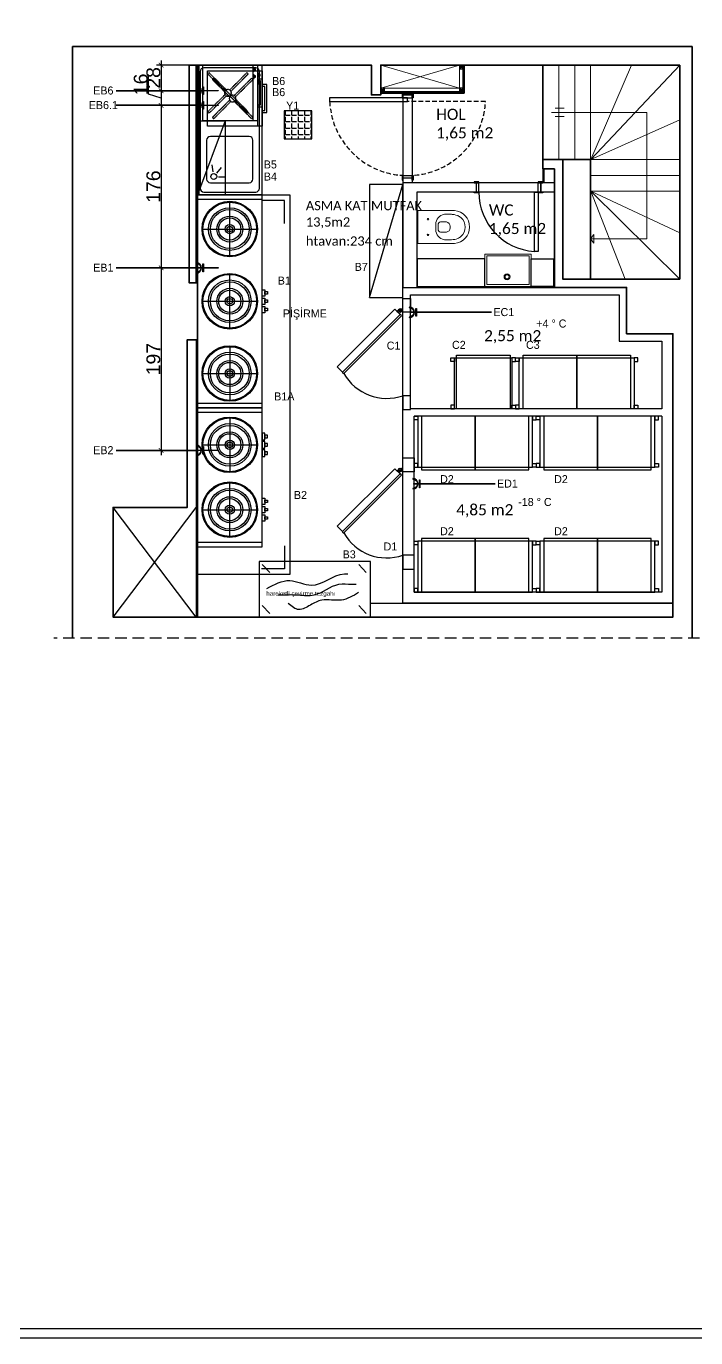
# Model space of a CAD drawing. Header units: millimetres. Extents: x -937 to 10425, y -275 to 2422.
# Drawn here: x 5059 to 5783, y -145 to 1271 of the extents above; entities that cross this region are included whole.
import ezdxf
from ezdxf.enums import TextEntityAlignment as Align

# ---------------------------------------------------------------- set-up
doc = ezdxf.new("R2010")
doc.units = ezdxf.units.MM
doc.header["$PDMODE"] = 35
doc.linetypes.add('DASHED', pattern=[0.75, 0.5, -0.25])
doc.linetypes.add('DASHED2', pattern=[0.375, 0.25, -0.125])
for name, color, linetype in [('001 Duvar', 7, 'Continuous'), ('ELEKTRİK', 10, 'Continuous'), ('S2000-002 Çizgi', 7, 'Continuous'), ('SKTÜRK-002 Çizgi', 7, 'Continuous'), ('SKTÜRK-003 Kapı', 3, 'Continuous'), ('SKTÜRK-034 Soğuk Oda', 1, 'Continuous'), ('SKTÜRK_ Çizgi', 7, 'Continuous')]:
    doc.layers.add(name, color=color, linetype=linetype)
for name, color, linetype, lineweight in [('ELK', 1, 'Continuous', 35), ('Sebe - Alçıpan', 2, 'Continuous', 30), ('Sebe - Dograma', 4, 'Continuous', 30), ('Sebe - Duvar', 5, 'Continuous', 35), ('Sebe - Merdiven', 6, 'Continuous', 18), ('Sebe - Mobilya', 11, 'Continuous', 25), ('Sebe - Tefriş - ince', 9, 'Continuous', 0), ('Sebe - Vitrifiye', 31, 'Continuous', 15), ('Sebe - Yazı', 8, 'Continuous', 15)]:
    doc.layers.add(name, color=color, linetype=linetype, lineweight=lineweight)
doc.styles.get("Standard").update_dxf_attribs({"font": 'arial.ttf'})
doc.styles.add('TAKSİM', font='GOTHIC.TTF', dxfattribs={"height": 20})
doc.dimstyles.new('ölçü iç', dxfattribs={"dimtxt": 15, "dimasz": 5, "dimexe": 5, "dimexo": 0.625, "dimtad": 1, "dimdec": 0, "dimtxsty": 'Standard', "dimblk": 'ARCHTICK', "dimcen": 5, "dimdle": 5, "dimclrd": 253, "dimclre": 253, "dimadec": 0, "dimazin": 0, "dimtfac": 1, "dimtdec": 0, "dimtmove": 0, "dimatfit": 3, "dimldrblk": 'ARCHTICK', "dimfxl": 30, "dimfxlon": 1, "dimarcsym": 2})

# ---------------------------------------------------------------- blocks, each defined once
blk = doc.blocks.new('A$C521B02A0')
at = {"layer": 'S2000-002 Çizgi'}
blk.add_line((6.645013539604406, 9.999989333815392), (10.64030204325354, 9.999989333815392), dxfattribs=at)
for points in [[(1.35396039695e-05, 63.99998933381539), (1.35396039695e-05, 9.999989333815392), (60.00001353960397, 9.999989333815392), (60.00001353960397, 63.99998933381539)], [(1.35396039695e-05, 63.99998933381539), (1.35396039695e-05, 4.999989333815392), (60.00001353960397, 4.999989333815392), (60.00001353960397, 63.99998933381539)], [(3.000013539603969, 9.999989333815392), (6.645013539604406, 9.999989333815392), (6.645013539604406, 8.541989333816673), (3.000013539603969, 8.541989333816673)], [(3.967120478631842, 8.541989333816673), (5.425120478632379, 8.541989333816673), (5.425120478632379, 7.083989333817952), (3.967120478631842, 7.083989333817952)], [(10.64030204325354, 9.999989333815392), (14.28530204325397, 9.999989333815392), (14.28530204325397, 8.541989333816673), (10.64030204325354, 8.541989333816673)], [(11.60740898228141, 8.541989333816673), (13.06540898228195, 8.541989333816673), (13.06540898228195, 7.083989333817952), (11.60740898228141, 7.083989333817952)], [(45.00001353960397, -1.06661846075e-05), (15.00001353960397, -1.06661846075e-05), (15.00001353960397, 4.999989333815392), (45.00001353960397, 4.999989333815392)], [(43.00001353960396, 1.999989333815392), (17.00001353960397, 1.999989333815392), (17.00001353960397, 4.999989333815392), (43.00001353960396, 4.999989333815392)]]:
    blk.add_lwpolyline(points, close=True, dxfattribs=at)
at = {"layer": 'S2000-002 Çizgi', "linetype": 'DASHED'}
for points in [[(8.079703322820933, 57.4220262656927), (9.493916885194265, 58.83623982806603)], [(8.079703322820933, 57.4220262656927), (26.82745726976191, 38.67427231875264)], [(9.493916885194265, 58.83623982806603), (28.24167083213524, 40.08848588112414)], [(31.85775396266036, 40.18788359671272), (50.50611019401367, 58.83623982806603)], [(33.27196752503279, 38.77367003433938), (51.92032375638699, 57.4220262656927)], [(50.50611019401367, 58.83623982806603), (51.92032375638699, 57.4220262656927)], [(26.72805955417425, 35.05818918822661), (8.079703322820933, 16.40983295687329)], [(28.14227311654759, 33.64397562585327), (9.493916885194265, 14.99561939449995)], [(31.7583562470727, 33.74337334144184), (50.50611019401367, 14.99561939449995)], [(33.17256980944512, 35.15758690381517), (51.92032375638699, 16.40983295687329)], [(9.493916885194265, 14.99561939449995), (8.079703322820933, 16.40983295687329)], [(50.50611019401367, 14.99561939449995), (51.92032375638699, 16.40983295687329)]]:
    blk.add_lwpolyline(points, dxfattribs=at)
blk.add_circle((30.00001353960397, 36.91592961128299), 3.627241701654384, dxfattribs=at)
blk = doc.blocks.new('A$C0E464852')
at = {"layer": 'SKTÜRK-002 Çizgi'}
for points in [[(8.490733307553455e-07, 54.99999903816342), (4.000000849073331, 54.99999903816342), (4.000000849073331, 50.99999903816342), (8.490733307553455e-07, 50.99999903816342)], [(4.000000849073331, -9.618365766073111e-07), (128.0000008490733, -9.618365766073111e-07), (128.0000008490733, 54.99999903816342), (4.000000849073331, 54.99999903816342)], [(132.0000008490733, 54.99999903816342), (128.0000008490733, 54.99999903816342), (128.0000008490733, 50.99999903816342), (132.0000008490733, 50.99999903816342)], [(8.490733307553455e-07, -9.618365766073111e-07), (4.000000849073331, -9.618365766073111e-07), (4.000000849073331, 3.999999038163423), (8.490733307553455e-07, 3.999999038163423)], [(132.0000008490733, -9.618365766073111e-07), (128.0000008490733, -9.618365766073111e-07), (128.0000008490733, 3.999999038163423), (132.0000008490733, 3.999999038163423)]]:
    blk.add_lwpolyline(points, close=True, dxfattribs=at)
blk = doc.blocks.new('A$C022B2E79')
at = {"layer": 'SKTÜRK-003 Kapı', "linetype": 'ByBlock'}
for points in [[(2.871185610990096, 69.63122726358642, 0.6177683289869181), (3.445648910593263, 69.87990606287076), (3.506890571073199, 70.98225595150734), (0.3068905710724721, 70.98225595150734), (0.3681322315524085, 69.87990606287076, 0.6177683289869178), (0.9425955311555752, 69.63122726358642, -0.3640262299260142)], [(1.804643887543079, 69.75990825531153, -0.3980502806726953), (1.942034051611472, 69.76372170854118), (5.230292442651034, 66.82159577975563), (2.967550742879438, 64.55885407993355), (0.025424814031112, 67.847112470954, -0.3980502806697129), (0.0292382672594158, 67.98450263501945)], [(0.5516431822925371, 66.57670894954526), (0.3681322315524085, 69.87990606287076, 0.6177683289869178), (0.942595531153529, 69.63122726358914, -0.3640262299260142), (2.871185610990096, 69.63122726358642, 0.6177683289869181), (3.445648910593263, 69.87990606287076), (3.262137959852225, 66.57670894954526, -0.3980502806705248), (3.162291924531928, 66.4822559515078), (0.6514892176137437, 66.48225595150734, -0.3980502806705247)], [(68.51634935919878, 5.656859207552769, 0.4919351043458283), (69.9305629215578, 7.071072769942474), (7.705166176758211, 69.29646951395625, 0.4997061041665836), (6.290952614400339, 67.88225595156744)]]:
    blk.add_lwpolyline(points, format="xyb", close=True, dxfattribs=at)
blk.add_lwpolyline([(62.85949510980344, 4.9579593906e-06), (68.51634935919856, 5.656859207550951), (6.290952614400339, 67.88225595156928), (0.6340983650045473, 62.22540170197863), (62.85949510979572, 4.9579666666e-06)], dxfattribs=at)
for radius in [0.9999999999999116, 1]:
    blk.add_circle((1.906890571072835, 67.88225595150743), radius, dxfattribs=at)
blk.add_arc((43.5216833398847, 53.51025793856478), 53.42309299624631, 299.6258780929199, 19.08979210804341, dxfattribs=at)
blk = doc.blocks.new('A$C2AB430C2')
at = {"layer": 'SKTÜRK-034 Soğuk Oda'}
for points in [[(4.484520104597323e-06, 82.98225315937952), (15.00000502358125, 82.98225315938498), (15.00000502358125, 70.9822531593868), (4.484520104597323e-06, 70.98225315937952)], [(120.0000044845201, 82.98225315938498), (105.0000050235813, 82.98225315938498), (105.0000050235813, 70.9822531593868), (120.0000044845201, 70.9822531593868)]]:
    blk.add_lwpolyline(points, close=True, dxfattribs=at)
at = {"layer": '001 Duvar'}
blk.add_blockref('A$C022B2E79', (10.99311443726583, -2.79233336186735e-06), dxfattribs=at)
blk = doc.blocks.new('A$C023450B5')
at = {"layer": 'SKTÜRK-002 Çizgi'}
for points in [[(3.297373041277751e-06, 55.00000006041864), (4.000003297373041, 55.00000006041864), (4.000003297373041, 51.00000006041864), (3.297373041277751e-06, 51.00000006041864)], [(4.000003297373041, 55.00000006041864), (66.00000329737304, 55.00000006041864), (66.00000329737304, 6.04186425334774e-08), (4.000003297373041, 6.04186425334774e-08)], [(70.00000329737304, 55.00000006041864), (66.00000329737304, 55.00000006041864), (66.00000329737304, 51.00000006041864), (70.00000329737304, 51.00000006041864)], [(3.297373041277751e-06, 6.04186425334774e-08), (4.000003297373041, 6.04186425334774e-08), (4.000003297373041, 4.000000060418643), (3.297373041277751e-06, 4.000000060418643)], [(70.00000329737304, 6.04186425334774e-08), (66.00000329737304, 6.04186425334774e-08), (66.00000329737304, 4.000000060418643), (70.00000329737304, 4.000000060418643)]]:
    blk.add_lwpolyline(points, close=True, dxfattribs=at)
blk = doc.blocks.new('A$C11D13C06')
for p, q in [((34.99999859515265, 164.0000011833458), (34.99999859515287, 222.0000011833458)), ((5.999998595152647, 193.0000011833461), (63.99999859515265, 193.0000011833458)), ((34.99999859515242, 86.00000118334401), (34.99999859515242, 144.000001183344)), ((5.99999859515242, 115.0000011833442), (63.99999859515242, 115.000001183344)), ((34.99999859515265, 66.00000118334265), (34.99999859515287, 8.000001183342647)), ((5.999998595152647, 37.00000118334242), (63.99999859515265, 37.00000118334265))]:
    blk.add_line(p, q)
for centre, radius in [((34.99999859515265, 193.0000011833458), 30), ((34.99999859515265, 193.0000011833458), 29), ((34.99999859515265, 193.0000011833458), 23), ((34.99999859515265, 193.0000011833458), 21), ((34.99999859515265, 193.0000011833458), 14), ((34.99999859515265, 193.0000011833458), 12), ((34.99999859515265, 193.0000011833458), 5), ((34.99999859515265, 193.0000011833458), 3), ((34.99999859515242, 115.000001183344), 30), ((34.99999859515242, 115.000001183344), 29), ((34.99999859515242, 115.000001183344), 23), ((34.99999859515242, 115.000001183344), 21), ((34.99999859515242, 115.000001183344), 14), ((34.99999859515242, 115.000001183344), 12), ((34.99999859515242, 115.000001183344), 5), ((34.99999859515242, 115.000001183344), 3), ((34.99999859515265, 37.00000118334265), 30), ((34.99999859515265, 37.00000118334265), 29), ((34.99999859515265, 37.00000118334265), 23), ((34.99999859515265, 37.00000118334265), 21), ((34.99999859515265, 37.00000118334265), 14), ((34.99999859515265, 37.00000118334265), 12), ((34.99999859515265, 37.00000118334265), 5), ((34.99999859515265, 37.00000118334265), 3)]:
    blk.add_circle(centre, radius)
at = {"layer": 'SKTÜRK_ Çizgi'}
for points in [[(69.99999859515287, 1.183344011224108e-06), (69.99999859515287, 230.0000011833458), (-1.404847125741071e-06, 230.0000011833442), (-1.404847125741071e-06, 1.183344238597783e-06)], [(69.99999859515287, 5.000001183344011), (69.99999859515287, 225.0000011833458), (-1.404847125741071e-06, 225.0000011833442), (-1.404847125741071e-06, 5.000001183344239)], [(69.99999859515242, 120.500001183344), (69.99999859515242, 127.500001183344), (72.79999859514987, 127.500001183344), (72.79999859514987, 120.500001183344)], [(69.99999859515242, 111.500001183344), (69.99999859515242, 118.500001183344), (72.79999859514987, 118.500001183344), (72.79999859514987, 111.500001183344)], [(72.79999859514987, 122.6000011833444), (72.79999859514987, 125.4000011833436), (75.59999859514642, 125.4000011833436), (75.59999859514642, 122.6000011833444)], [(72.79999859514987, 113.6000011833444), (72.79999859514987, 116.4000011833436), (75.59999859514642, 116.4000011833436), (75.59999859514642, 113.6000011833444)], [(69.99999859515242, 102.500001183344), (69.99999859515242, 109.500001183344), (72.79999859514987, 109.500001183344), (72.79999859514987, 102.500001183344)], [(72.79999859514987, 104.6000011833444), (72.79999859514987, 107.4000011833436), (75.59999859514642, 107.4000011833436), (75.59999859514642, 104.6000011833444)]]:
    blk.add_lwpolyline(points, close=True, dxfattribs=at)
blk = doc.blocks.new('A$C1D186B2B')
for p, q in [((35.00000028484828, 139.0000010296476), (35.00000028484828, 81.00000102964759)), ((6.000000284848284, 110.0000010296476), (64.00000028484828, 110.0000010296476)), ((35.00000028484828, 11.00000102964214), (35.00000028484828, 69.00000102964214)), ((6.000000284848284, 40.00000102964214), (64.00000028484828, 40.00000102964214))]:
    blk.add_line(p, q)
for centre, radius in [((35.00000028484828, 110.0000010296476), 30), ((35.00000028484828, 110.0000010296476), 29), ((35.00000028484828, 110.0000010296476), 23), ((35.00000028484828, 110.0000010296476), 21), ((35.00000028484828, 110.0000010296476), 14), ((35.00000028484828, 110.0000010296476), 12), ((35.00000028484828, 110.0000010296476), 5), ((35.00000028484828, 110.0000010296476), 3), ((35.00000028484828, 40.00000102964214), 30), ((35.00000028484828, 40.00000102964214), 29), ((35.00000028484828, 40.00000102964214), 23), ((35.00000028484828, 40.00000102964214), 21), ((35.00000028484828, 40.00000102964214), 14), ((35.00000028484828, 40.00000102964214), 12), ((35.00000028484828, 40.00000102964214), 5), ((35.00000028484828, 40.00000102964214), 3)]:
    blk.add_circle(centre, radius)
at = {"layer": 'SKTÜRK_ Çizgi'}
for points in [[(70.00000028484828, 1.029643954097992e-06), (70.00000028484828, 150.0000010296458), (2.848482836270705e-07, 150.000001029644), (2.848482836270705e-07, 1.029643954097992e-06)], [(70.00000028484828, 5.000001029643954), (70.00000028484828, 145.0000010296458), (2.848482836270705e-07, 145.000001029644), (2.848482836270705e-07, 5.000001029643954)], [(70.00000028484828, 122.5000010296476), (70.00000028484828, 115.5000010296476), (72.80000028484574, 115.5000010296476), (72.80000028484574, 122.5000010296476)], [(70.00000028484828, 113.5000010296476), (70.00000028484828, 106.5000010296476), (72.80000028484574, 106.5000010296476), (72.80000028484574, 113.5000010296476)], [(72.80000028484574, 120.4000010296472), (72.80000028484574, 117.600001029648), (75.60000028484228, 117.600001029648), (75.60000028484228, 120.4000010296472)], [(70.00000028484828, 104.5000010296476), (70.00000028484828, 97.50000102964759), (72.80000028484574, 97.50000102964759), (72.80000028484574, 104.5000010296476)], [(72.80000028484574, 111.4000010296472), (72.80000028484574, 108.600001029648), (75.60000028484228, 108.600001029648), (75.60000028484228, 111.4000010296472)], [(72.80000028484574, 102.4000010296472), (72.80000028484574, 99.60000102964796), (75.60000028484228, 99.60000102964796), (75.60000028484228, 102.4000010296472)], [(70.00000028484828, 45.50000102964214), (70.00000028484828, 52.50000102964214), (72.80000028484574, 52.50000102964214), (72.80000028484574, 45.50000102964214)], [(70.00000028484828, 36.50000102964214), (70.00000028484828, 43.50000102964214), (72.80000028484574, 43.50000102964214), (72.80000028484574, 36.50000102964214)], [(72.80000028484574, 47.6000010296425), (72.80000028484574, 50.40000102964177), (75.60000028484228, 50.40000102964177), (75.60000028484228, 47.6000010296425)], [(70.00000028484828, 27.50000102964214), (70.00000028484828, 34.50000102964214), (72.80000028484574, 34.50000102964214), (72.80000028484574, 27.50000102964214)], [(72.80000028484574, 38.6000010296425), (72.80000028484574, 41.40000102964177), (75.60000028484228, 41.40000102964177), (75.60000028484228, 38.6000010296425)], [(72.80000028484574, 29.6000010296425), (72.80000028484574, 32.40000102964177), (75.60000028484228, 32.40000102964177), (75.60000028484228, 29.6000010296425)]]:
    blk.add_lwpolyline(points, close=True, dxfattribs=at)
blk = doc.blocks.new('A$C364A384A')
at = {"layer": 'S2000-002 Çizgi'}
for p, q in [((17.23786062701038, 24.65767593535838), (16.12519281999903, 32.46938897391283)), ((21.04710282550968, 23.42749314484445), (26.05500623385979, 29.52518071458053)), ((22.71018120275494, 19.51883819363229), (30.60073823286893, 19.51883819363229))]:
    blk.add_line(p, q, dxfattribs=at)
for points in [[(2.000002639191734, -1.883317963802256e-07), (2.000002639191734, 139.9999998116682), (2.639191734488122e-06, 139.9999998116682), (2.639191734488122e-06, -1.883317963802256e-07)], [(70.00000263919173, -1.883317963802256e-07), (70.00000263919173, 139.9999998116682), (2.639191734488122e-06, 139.9999998116682), (2.639191734488122e-06, -1.883317963802256e-07)]]:
    blk.add_lwpolyline(points, close=True, dxfattribs=at)
for points in [[(67.00000263919264, 6.999999811666385), (67.00000263919173, 132.9999998116664, 0.4142135623730919), (63.00000263919173, 136.9999998116664), (7.000002639191734, 136.9999998116682, 0.4142135623731057), (3.000002639191734, 132.9999998116682), (3.000002639191734, 6.999999811666385, 0.4142135623730951), (7.000002639191734, 2.999999811666385), (63.00000263919264, 2.999999811666385, 0.4142135623730844)], [(60.00000263919173, 16.99999981166638), (60.00000263919264, 58.99999981166638, 0.4142135623730951), (56.00000263919264, 62.99999981166638), (14.00000263919264, 62.99999981166638, 0.4142135623730951), (10.00000263919264, 58.99999981166638), (10.00000263919173, 16.99999981166638, 0.4142135623730951), (14.00000263919173, 12.99999981166638), (56.00000263919173, 12.99999981166638, 0.4142135623730951)]]:
    blk.add_lwpolyline(points, format="xyb", close=True, dxfattribs=at)
blk.add_circle((17.74464607885056, 19.714207834023), 3.187919533039348, dxfattribs=at)
blk = doc.blocks.new('A$C53A43C0B')
at = {"layer": 'SKTÜRK-034 Soğuk Oda'}
for points in [[(78.9822469806802, 119.9999993896436), (78.98224698068566, 104.9999988505824), (70.98224698069089, 104.9999988505824), (70.98224698068361, 119.9999993896436)], [(78.98224698068566, -6.103564373916015e-07), (78.98224698068566, 14.99999885058241), (70.98224698069089, 14.99999885058241), (70.98224698069089, -6.103564373916015e-07)]]:
    blk.add_lwpolyline(points, close=True, dxfattribs=at)
at = {"layer": '001 Duvar', "rotation": 270}
blk.add_blockref('A$C022B2E79', (-8.971029274107423e-06, 109.0068894368978), dxfattribs=at)
blk = doc.blocks.new('A$C50025146')
at = {"layer": 'ELEKTRİK'}
for points in [[(6.940050297998823e-05, 5.345355450490388), (6.940050297998823e-05, 5.908019846885509), (22.50664525620232, 5.908019846885509), (22.50664525620232, 5.345355450490388)], [(16.0258407970905, 9.846670621633166), (16.5885051934838, 9.846670621633166), (16.5885051934838, 1.406704675742731), (16.0258407970905, 1.406704675742731)]]:
    blk.add_hatch(color=256, dxfattribs=at).paths.add_polyline_path(points)
h = blk.add_hatch(color=256, dxfattribs=at)
edge = h.paths.add_edge_path()
edge.add_line((23.70435837441619, 11.25333161261187), (23.70435837441619, 10.69066721622039))
edge.add_ellipse((23.70435837441619, 5.626687648689767), major_axis=(3.580774291992597, -3.580774291992606), ratio=0.9999999999999413, start_angle=134.9999999999983, end_angle=314.9999999999983)
edge.add_line((23.70435837441619, 0.5627080811555061), (23.70435837441619, 4.368476402305532e-05))
edge.add_ellipse((23.70435837441619, 5.626687648689767), major_axis=(3.978638102213783, 3.978638102213774), ratio=0.9999999999999128, start_angle=45.0000000000025, end_angle=225.0000000000025, ccw=False)
for points, elevation in [([(6.940050297998823e-05, 5.908019846885509), (22.50664525620232, 5.908019846885509), (22.50664525620232, 5.345355450490388), (6.940050297998823e-05, 5.345355450490388)], 4.794507297291503e-08), ([(16.0258407970905, 1.406704675742731), (16.0258407970905, 9.846670621633166), (16.5885051934838, 9.846670621633166), (16.5885051934838, 1.406704675742731)], 4.791194770819646e-08)]:
    blk.add_lwpolyline(points, close=True, dxfattribs=dict(at, elevation=elevation))
at = {"layer": 'ELEKTRİK', "elevation": 4.798666618537076e-08}
blk.add_lwpolyline([(23.70435837441437, 4.368476402305532e-05), (23.70435837441619, 0.5627080811555061, -0.9999999999999944), (23.70435837441619, 10.69066721622039), (23.70435837441619, 11.25333161261187, 0.9999999999999944)], format="xyb", close=True, dxfattribs=at)
blk = doc.blocks.new('A$C1C2234D8')
for p, q in [((3.161345828688354, 56.64306559334364), (11.36529053788399, 48.0349222769546)), ((107.3513777267362, 56.64306559334364), (115.5553224359319, 48.0349222769546)), ((3.161345828688354, 12.57760309836704), (11.36529053788399, 3.969459781978003)), ((107.3513777267362, 12.57760309836704), (115.5553224359319, 3.969459781978003))]:
    blk.add_line(p, q)
blk.add_lwpolyline([(-1.675698149483651e-05, 6.275616215134505e-06), (119.9999832430185, 6.275616215134505e-06), (119.9999832430185, 60.00000627561531), (-1.675698149483651e-05, 60.00000627561531)], close=True)
for points in [[(8.262969582079677, 30.87987572259954), (33.05835934725474, 39.46962492991224), (56.2007597440097, 34.51400584794465), (91.90612100585713, 46.73788518059882), (95.54281478734629, 46.73788518059882)], [(19.83415147249616, 23.94199954261057), (42.31530485958501, 23.94199954261057), (59.17620651583275, 23.94199954261057), (85.95522746221832, 35.50512650925884), (99.840682346643, 35.50512650925884), (104.4691551028081, 35.50512650925884)], [(107.1139966777555, 26.58500900664149), (88.60006903716567, 18.32562809464071), (67.44133643755049, 18.32562809464071), (55.20894415340445, 13.03962494197185), (42.64591005645343, 8.083990084614925), (31.07472816603695, 14.6914979692956)]]:
    blk.add_spline(points, degree=3)
blk = doc.blocks.new('_ArchTick')
at = {"color": 0, "linetype": 'ByBlock', "const_width": 0.15}
blk.add_lwpolyline([(-0.5, -0.5), (0.5, 0.5)], dxfattribs=at)
blk = doc.blocks.new('*D246')
at = {"color": 253, "lineweight": -2, "transparency": 16777216}
for p, q in [((5205.171876369877, 1233.782120942092), (5205.171876369877, 1196.164091770835)), ((5234.695051719924, 1228.782120942092), (5200.171876369877, 1228.782120942092)), ((5234.695051719924, 1201.164091770835), (5200.171876369877, 1201.164091770835))]:
    blk.add_line(p, q, dxfattribs=at)
at = {"layer": 'Defpoints', "color": 0, "transparency": 16777216}
for p in [(5235.320051719924, 1228.782120942092), (5205.171876369877, 1201.164091770835), (5235.320051719924, 1201.164091770835)]:
    blk.add_point(p, dxfattribs=at)
at = {"color": 253, "lineweight": -2, "transparency": 16777216, "xscale": 5, "yscale": 5, "zscale": 5}
for p, rotation in [((5205.171876369877, 1228.782120942092), 90), ((5205.171876369877, 1201.164091770835), 270)]:
    blk.add_blockref('_ArchTick', p, dxfattribs=dict(at, rotation=rotation))
at = {"color": 0, "transparency": 16777216, "insert": (5196.888281554051, 1214.973106356462), "char_height": 15, "attachment_point": 5, "rotation": 90}
blk.add_mtext('28', dxfattribs=at)
blk = doc.blocks.new('*D247')
at = {"color": 253, "lineweight": -2, "transparency": 16777216}
for p, q in [((5191.575781554056, 1197.362629902393), (5191.575781554056, 1218.677432085203)), ((5205.171876369881, 1206.164091770835), (5205.171876369881, 1180.403511144456)), ((5205.171876369881, 1193.283801457645), (5191.575781554056, 1197.362629902393)), ((5234.695051719924, 1201.164091770835), (5200.171876369881, 1201.164091770835)), ((5234.695051719924, 1185.403511144456), (5200.171876369881, 1185.403511144456))]:
    blk.add_line(p, q, dxfattribs=at)
at = {"layer": 'Defpoints', "color": 0, "transparency": 16777216}
for p in [(5235.320051719924, 1201.164091770835), (5205.171876369881, 1185.403511144456), (5235.320051719924, 1185.403511144456)]:
    blk.add_point(p, dxfattribs=at)
at = {"color": 253, "lineweight": -2, "transparency": 16777216, "xscale": 5, "yscale": 5, "zscale": 5}
for p, rotation in [((5205.171876369881, 1201.164091770835), 90), ((5205.171876369881, 1185.403511144456), 270)]:
    blk.add_blockref('_ArchTick', p, dxfattribs=dict(at, rotation=rotation))
at = {"color": 0, "transparency": 16777216, "insert": (5183.292186738229, 1208.020030993797), "char_height": 15, "attachment_point": 5, "rotation": 90}
blk.add_mtext('16', dxfattribs=at)
blk = doc.blocks.new('*D248')
at = {"color": 253, "lineweight": -2, "transparency": 16777216}
for p, q in [((5205.171876369885, 1190.403511144456), (5205.171876369885, 1004.842041319588)), ((5234.695051719924, 1185.403511144456), (5200.171876369885, 1185.403511144456)), ((5234.695051719924, 1009.842041319588), (5200.171876369885, 1009.842041319588))]:
    blk.add_line(p, q, dxfattribs=at)
at = {"layer": 'Defpoints', "color": 0, "transparency": 16777216}
for p in [(5235.320051719924, 1185.403511144456), (5205.171876369885, 1009.842041319588), (5235.320051719924, 1009.842041319588)]:
    blk.add_point(p, dxfattribs=at)
at = {"color": 253, "lineweight": -2, "transparency": 16777216, "xscale": 5, "yscale": 5, "zscale": 5}
for p, rotation in [((5205.171876369885, 1185.403511144456), 90), ((5205.171876369885, 1009.842041319588), 270)]:
    blk.add_blockref('_ArchTick', p, dxfattribs=dict(at, rotation=rotation))
at = {"color": 0, "transparency": 16777216, "insert": (5196.888281554058, 1097.622776232021), "char_height": 15, "attachment_point": 5, "rotation": 90}
blk.add_mtext('176', dxfattribs=at)
blk = doc.blocks.new('*D249')
at = {"color": 253, "lineweight": -2, "transparency": 16777216}
for p, q in [((5234.695051719924, 1009.842041319588), (5200.171876369888, 1009.842041319588)), ((5205.171876369888, 1014.842041319588), (5205.171876369888, 807.802294066498)), ((5232.695051719924, 812.802294066498), (5200.171876369888, 812.802294066498))]:
    blk.add_line(p, q, dxfattribs=at)
at = {"layer": 'Defpoints', "color": 0, "transparency": 16777216}
for p in [(5235.320051719924, 1009.842041319588), (5205.171876369888, 812.802294066498), (5233.320051719924, 812.802294066498)]:
    blk.add_point(p, dxfattribs=at)
at = {"color": 253, "lineweight": -2, "transparency": 16777216, "xscale": 5, "yscale": 5, "zscale": 5}
for p, rotation in [((5205.171876369888, 1009.842041319588), 90), ((5205.171876369888, 812.802294066498), 270)]:
    blk.add_blockref('_ArchTick', p, dxfattribs=dict(at, rotation=rotation))
at = {"color": 0, "transparency": 16777216, "insert": (5196.888281554062, 911.3221676930414), "char_height": 15, "attachment_point": 5, "rotation": 90}
blk.add_mtext('197', dxfattribs=at)

msp = doc.modelspace()

# ---------------------------------------------------------------- hatches: boundary and pattern name
at = {"layer": 'SKTÜRK-002 Çizgi'}
h = msp.add_hatch(dxfattribs=at)
h.set_pattern_fill('ANGLE', color=256, angle=360)
h.set_pattern_definition([(360, (-5997.240466121139, -2778.786742689033), (1.710831578408853e-15, 6.985), [5.08, -1.905]), (90, (-5997.240466121139, -2778.786742689033), (-6.985, 2.138539473011066e-15), [5.08, -1.905])])
h.paths.add_polyline_path([(5368.040303479776, 1179.28246590018), (5338.040303479776, 1179.28246590018), (5338.040303479776, 1149.28246590018), (5368.040303479776, 1149.28246590018)])

# ---------------------------------------------------------------- linework, layer by layer
msp.add_line((5430.320051719922, 977.8926111684393), (5466.320051719922, 1099.892611168439))
at = {"linetype": 'DASHED2', "ltscale": 50}
msp.add_line((5805.493980380321, 610.0403538631376), (5089.320051719937, 610.0562421874542), dxfattribs=at)
for points in [[(3714.868439227233, -145.3628701905864), (6594.868439227233, -145.3628701905864), (6594.868439227233, 1924.637129809415), (3714.868439227233, 1924.637129809415)], [(3724.868439227233, -135.3628701905864), (6584.868439227233, -135.3628701905864), (6584.868439227233, 1914.637129809415), (3724.868439227233, 1914.637129809415)], [(5430.320051719922, 977.8926111684393), (5466.320051719922, 977.8926111684393), (5466.320051719922, 1099.892611168439), (5430.320051719922, 1099.892611168439)], [(5244.320051719921, 1088.782120942092), (5344.320051719921, 1088.782120942092), (5344.320051719921, 678.7821209420918), (5244.320051719921, 678.7821209420918)], [(5757.820051719922, 632.7821209420923), (5431.210055587471, 632.7821209420923), (5431.210055587471, 647.7821209420922), (5757.820051719922, 647.7821209420922)]]:
    msp.add_lwpolyline(points, close=True)
at = {"layer": 'ELK', "color": 1}
for p, q in [((5156.629905337722, 1201.164091770808), (5244.320051719921, 1201.164091770837)), ((5156.629905337722, 1185.40351114443), (5244.320051719921, 1185.403511144459)), ((5156.629905337722, 1009.842041319562), (5244.320051719921, 1009.842041319591)), ((5562.010198102113, 961.8722673318775), (5474.320051719913, 961.8722673319066)), ((5156.629905337722, 812.8022940664721), (5244.320051719921, 812.8022940665012)), ((5565.868643728899, 776.7456241551376), (5478.178497346699, 776.7456241551668))]:
    msp.add_line(p, q, dxfattribs=at)
at = {"layer": 'Sebe - Alçıpan', "lineweight": 35}
for p, q in [((5531.320051719897, 1199.784430843551), (5531.320051719897, 1228.782120942091)), ((5532.520051719895, 1198.582120942172), (5532.520051719895, 1228.782120942091)), ((5442.320051720309, 1199.784430843551), (5532.520051719895, 1199.784430843551)), ((5442.320051720177, 1198.582120942172), (5532.520051719895, 1198.582120942172))]:
    msp.add_line(p, q, dxfattribs=at)
at = {"layer": 'Sebe - Alçıpan'}
for p, q in [((5466.320051719922, 1196.578401512891), (5466.320051719922, 1091.782120942088)), ((5476.320051719893, 1196.57840151294), (5476.320051719893, 1101.782120942088)), ((5617.320051719922, 1116.782120942091), (5617.320051719922, 1101.782120942091)), ((5618.520051719922, 1116.782120942091), (5618.520051719922, 1101.782120942091)), ((5243.120051719921, 932.2821209420922), (5243.120051719921, 632.7821209420922)), ((5243.120051719921, 632.7821209420922), (5153.320051719922, 751.2821209420922)), ((5153.320051719922, 632.7821209420922), (5243.120051719921, 751.2821209420922)), ((5244.320051719921, 751.2821209420922), (5244.320051719921, 632.7821209420922))]:
    msp.add_line(p, q, dxfattribs=at)
for points in [[(5243.120051719921, 993.7821209420922), (5243.120051719921, 1228.782120942087)], [(5244.320051719921, 993.7821209420922), (5244.320051719921, 1228.782120942087)], [(5629.820051719922, 1101.782120942091), (5466.320051719922, 1101.782120942091), (5466.320051719922, 988.7821209420922)], [(5629.820051719922, 1091.782120942091), (5481.320051719922, 1091.782120942091), (5481.320051719922, 988.7821209420922)], [(5244.320051719921, 932.2821209420922), (5244.320051719921, 697.2821209420974)]]:
    msp.add_lwpolyline(points, dxfattribs=at)
at = {"layer": 'Sebe - Dograma'}
for p, q in [((5527.320051719897, 1228.782120942091), (5531.320051719897, 1224.782120942091)), ((5527.320051719897, 1224.782120942091), (5531.320051719897, 1228.782120942091)), ((5442.320051720139, 1203.782120942091), (5446.320051720139, 1199.782120942091)), ((5442.320051720139, 1199.782120942091), (5446.320051720139, 1203.782120942091)), ((5527.320051719897, 1203.782120942091), (5531.320051719897, 1199.782120942091)), ((5527.320051719897, 1199.782120942091), (5531.320051719897, 1203.782120942091))]:
    msp.add_line(p, q, dxfattribs=at)
at = {"layer": 'Sebe - Dograma', "ltscale": 10}
for p, q in [((5471.320051719913, 1193.578401512908), (5387.128513575586, 1193.578401512908)), ((5387.128513575586, 1193.578401512908), (5387.128513575601, 1189.578401512908)), ((5387.128513575601, 1189.578401512908), (5471.32005171992, 1189.578401512908)), ((5466.320051719882, 1198.578401512675, -4.955155836217035), (5465.320051719882, 1198.578401512675, -4.955155836217035)), ((5465.320051719882, 1198.578401512675, -4.955155836217035), (5465.320051719911, 1193.578401512675, -4.955155836217035)), ((5465.320051719911, 1193.578401512675, -4.955155836217035), (5466.320051719911, 1193.578401512675, -4.955155836217035)), ((5466.320051719911, 1193.578401512675, -4.955155836217035), (5466.320051719882, 1198.578401512675, -4.955155836217035)), ((5476.320051719893, 1196.578401512924), (5466.320051719897, 1196.578401512891)), ((5466.320051719897, 1196.578401512891), (5466.320051719904, 1193.578401512891)), ((5466.320051719904, 1193.578401512891), (5476.320051719907, 1193.578401512924)), ((5471.32005171992, 1189.578401512908), (5471.320051719913, 1193.578401512908)), ((5476.320051719893, 1198.56017246628, -4.955155836217035), (5477.320051719893, 1198.56017246628, -4.955155836217035)), ((5476.3200517199, 1193.560172466284, -4.955155836217035), (5476.320051719893, 1198.56017246628, -4.955155836217035)), ((5476.320051719907, 1193.578401512924), (5476.320051719893, 1196.578401512924)), ((5477.320051719897, 1193.56017246628, -4.955155836217035), (5476.3200517199, 1193.560172466284, -4.955155836217035)), ((5477.320051719893, 1198.56017246628, -4.955155836217035), (5477.320051719897, 1193.56017246628, -4.955155836217035)), ((5608.320051719924, 1027.590582797812), (5608.320051719924, 1091.782120942131)), ((5608.320051719924, 1091.782120942131), (5612.320051719924, 1091.782120942124)), ((5617.301822673529, 1102.782120942106), (5612.301822673529, 1102.782120942109)), ((5612.301822673529, 1102.782120942109), (5612.301822673533, 1101.782120942113)), ((5612.301822673533, 1101.782120942113), (5617.301822673529, 1101.782120942106)), ((5612.320051720173, 1101.78212094212, 4.955155836217035), (5615.320051720173, 1101.782120942106, 4.955155836217035)), ((5612.32005172014, 1091.782120942117, 4.955155836217035), (5612.320051720173, 1101.78212094212, 4.955155836217035)), ((5612.320051719924, 1090.782120942124), (5612.320051719924, 1091.782120942124)), ((5612.320051719924, 1091.782120942124), (5617.320051719924, 1091.782120942095)), ((5615.32005172014, 1091.782120942109, 4.955155836217035), (5612.32005172014, 1091.782120942117, 4.955155836217035)), ((5612.320051719924, 1091.782120942124), (5612.320051719924, 1027.590582797797)), ((5617.320051719924, 1090.782120942095), (5612.320051719924, 1090.782120942124)), ((5615.320051720173, 1101.782120942106, 4.955155836217035), (5615.32005172014, 1091.782120942109, 4.955155836217035)), ((5617.301822673529, 1101.782120942106), (5617.301822673529, 1102.782120942106)), ((5617.320051719924, 1091.782120942095), (5617.320051719924, 1090.782120942095)), ((5612.320051719924, 1027.590582797797), (5608.320051719924, 1027.590582797812))]:
    msp.add_line(p, q, dxfattribs=at)
at = {"layer": 'Sebe - Dograma', "linetype": 'DASHED', "ltscale": 10}
msp.add_line((5555.507700531375, 1189.578408653993, -4.955155836216715), (5471.32005171992, 1189.578408653839), dxfattribs=at)
at = {"layer": 'Sebe - Dograma'}
for points in [[(5527.320051719897, 1224.782120942091), (5531.320051719897, 1224.782120942091), (5531.320051719897, 1228.782120942091), (5527.320051719897, 1228.782120942091)], [(5442.320051720139, 1199.782120942172), (5446.320051720139, 1199.782120942172), (5446.320051720139, 1203.782120942172), (5442.320051720139, 1203.782120942172)], [(5527.320051719897, 1199.782120942091), (5531.320051719897, 1199.782120942091), (5531.320051719897, 1203.782120942091), (5527.320051719897, 1203.782120942091)]]:
    msp.add_lwpolyline(points, close=True, dxfattribs=at)
at = {"layer": 'Sebe - Dograma', "ltscale": 10}
for points, elevation in [([(5466.32005172026, 1109.578401512679), (5465.320051720253, 1109.578401512675), (5465.320051720282, 1104.578401512679), (5466.320051720282, 1104.578401512675)], -4.955155836217035), ([(5476.319977939977, 1109.57467285652), (5477.319977939937, 1109.574682083308), (5477.320051754261, 1104.574682083653), (5476.320051754305, 1104.574672856855)], -4.955155836217035), ([(5548.320051720169, 1101.782120942106), (5545.320051720173, 1101.782120942124), (5545.320051720136, 1091.782120942481), (5548.320051720139, 1091.782120942477)], 4.955155836216923)]:
    msp.add_lwpolyline(points, close=True, dxfattribs=dict(at, elevation=elevation))
for points in [[(5476.320051719893, 1109.57840151292), (5476.320051719911, 1106.578401512924), (5466.320051720268, 1106.578401512887), (5466.320051720264, 1109.57840151289)], [(5548.316323063769, 1101.782047162189), (5548.316332290557, 1102.782047162149), (5543.316332290902, 1102.782120976474), (5543.316323064104, 1101.782120976517)], [(5548.320051719928, 1091.782120942473), (5548.320051719924, 1090.782120942466), (5543.320051719928, 1090.782120942495), (5543.320051719924, 1091.782120942495)]]:
    msp.add_lwpolyline(points, close=True, dxfattribs=at)
at = {"layer": 'Sebe - Dograma', "linetype": 'DASHED', "ltscale": 10}
for centre, start, end in [((5471.160255059869, 1193.707491157608, -4.955155836216715), 182.8132202451227, 270.108828744611), ((5471.47984838067, 1193.707491157608, -4.955155836216715), 269.891171255389, 357.1867797548773)]:
    msp.add_arc(centre, 84.12924140500992, start, end, dxfattribs=at)
at = {"layer": 'Sebe - Dograma', "ltscale": 10}
msp.add_arc((5612.380927100579, 1091.527016129832, 4.955155836216715), 64.06138332079459, 179.7718365265977, 266.365568364938, dxfattribs=at)
at = {"layer": 'Sebe - Duvar', "lineweight": 35}
for p, q in [((5778.820051719907, 1248.782120942092), (5109.320051719933, 1248.782120942092)), ((5109.320051719933, 1248.782120942092), (5109.320051719933, 610.0562421874542)), ((5235.320051719922, 1126.782120942092), (5235.320051719922, 1228.782120942092)), ((5235.320051719922, 1228.782120942092), (5427.320051719897, 1228.782120942092)), ((5557.320051719922, 1228.782120942092), (5765.320051719922, 1228.782120942092)), ((5617.320051719922, 1228.782120942092), (5617.320051719922, 1126.782120942092)), ((5765.320051719922, 1228.782120942092), (5765.320051719922, 997.7821209420922)), ((5466.320051719922, 1196.578401512891), (5476.320051719893, 1196.57840151294)), ((5617.320051719922, 1126.782120942092), (5669.320051719922, 1126.782120942092)), ((5617.320051719922, 1126.782120942092), (5617.320051719922, 1116.782120942092)), ((5668.820051719922, 997.7821209420922), (5668.820051719922, 1126.782120942092)), ((5615.32005172014, 1091.782120942135, 4.955155836217035), (5615.320051720189, 1101.782120942106, 4.955155836217035))]:
    msp.add_line(p, q, dxfattribs=at)
for points in [[(5778.820051719922, 610.0403538631376), (5778.820051719907, 1248.782120942092)], [(5235.320051719922, 1126.782120942092), (5235.320051719922, 1228.782120942091), (5432.320051719897, 1228.782120942091), (5432.320051720042, 1196.578401512895), (5442.320051720013, 1196.578401512944), (5442.320051719897, 1228.782120942091), (5617.320051719922, 1228.782120942091), (5617.320051719922, 1126.782120942092), (5669.320051719922, 1126.782120942092)], [(5629.820051719922, 1116.782120942092), (5629.820051719922, 988.7821209420922), (5629.820051719922, 988.7821209420922), (5629.820051719922, 988.7821209420922), (5629.820051719922, 988.7821209420922), (5629.820051719922, 988.7821209420922), (5707.820051719922, 988.7821209420922), (5707.820051719922, 938.7821209420922), (5757.820051719922, 938.7821209420922), (5757.820051719922, 632.7821209420923), (5153.320051719922, 632.7821209420922), (5153.320051719922, 751.2821209420922), (5233.320051719922, 751.2821209420922), (5233.320051719922, 932.2821209420922), (5244.320051719922, 932.2821209420922), (5244.320051719922, 993.7821209420922), (5235.320051719922, 993.7821209420922), (5235.320051719922, 1126.782120942092)], [(5617.320051719922, 1126.782120942091), (5629.820051719922, 1126.782120942092)], [(5765.320051719922, 997.7821209420922), (5638.820051719922, 997.7821209420922), (5638.820051719922, 1126.782120942092)], [(5617.320051719922, 1116.782120942091), (5629.820051719922, 1116.782120942092)]]:
    msp.add_lwpolyline(points, dxfattribs=at)
at = {"layer": 'Sebe - Merdiven'}
for points in [[(5634.820051719922, 1126.782120942092), (5634.820051719922, 1228.782120942092)], [(5651.820051719922, 1126.782120942092), (5651.820051719922, 1228.782120942092)], [(5668.820051719922, 1126.782120942092), (5668.820051719922, 1228.782120942092)], [(5669.320051719922, 1126.782120942092), (5713.084051066646, 1228.782120942092)], [(5669.320051719922, 1126.782120942092), (5765.320051719922, 1228.782120942092)], [(5626.69038583415, 1177.782120942092), (5729.793060422595, 1177.782120942092), (5729.793060422595, 1041.254984722721), (5668.820051719922, 1041.254984722721)], [(5630.843650857903, 1182.35074715214), (5640.396168475487, 1182.35074715214)], [(5630.843650857903, 1173.213494732044), (5640.396168475487, 1173.213494732044)], [(5669.320051719922, 1126.782120942092), (5765.320051719922, 1169.807948096774)], [(5669.320051719922, 1126.782120942092), (5765.320051719922, 1126.782120942092)], [(5669.320051719922, 1109.782120942092), (5765.320051719922, 1109.782120942092)], [(5669.320051719922, 1092.782120942092), (5765.320051719922, 1092.782120942092)], [(5669.320051719922, 1092.782120942092), (5706.320051719922, 997.7821209420922)], [(5669.320051719922, 1092.782120942092), (5765.320051719922, 997.7821209420922)], [(5669.320051719922, 1092.782120942092), (5765.320051719922, 1047.782120942092)], [(5668.820051719922, 1041.254984722721), (5672.47763219917, 1036.36835377753), (5672.47763219917, 1045.777375276617), (5668.820051719922, 1041.254984722721)]]:
    msp.add_lwpolyline(points, dxfattribs=at)
at = {"layer": 'Sebe - Mobilya'}
for points in [[(5554.820051719922, 989.7821209420922), (5554.820051719922, 1019.782120942092), (5481.820051719925, 1019.78212094209), (5481.820051719925, 989.7821209420897), (5554.820051719922, 989.7821209420897)], [(5604.820051719922, 989.7821209420922), (5604.820051719922, 1019.782120942092), (5628.820051719922, 1019.78212094209), (5628.820051719922, 989.7821209420897), (5604.820051719922, 989.7821209420897)]]:
    msp.add_lwpolyline(points, dxfattribs=at)
at = {"layer": 'Sebe - Tefriş - ince'}
for p, q in [((5442.320051719897, 1203.782120942091), (5527.320051719897, 1228.782120942091)), ((5527.320051719897, 1203.782120942091), (5442.320051719897, 1228.782120942091)), ((5527.320051719897, 1203.782120942091), (5527.320051719897, 1228.782120942091)), ((5517.320051719897, 1203.782120942091), (5527.320051719897, 1203.782120942091))]:
    msp.add_line(p, q, dxfattribs=at)
msp.add_lwpolyline([(5442.320051719897, 1203.782120942091), (5527.320051719897, 1203.782120942091), (5527.320051719897, 1228.782120942091), (5442.320051719897, 1228.782120942091)], close=True, dxfattribs=at)
at = {"layer": 'Sebe - Vitrifiye'}
for points in [[(5482.320051719922, 1071.782120942091), (5522.026841329945, 1071.782120942091)], [(5482.320051719922, 1071.782120942091), (5482.320051719922, 1036.096603577666)], [(5518.788327499497, 1067.675345922853), (5511.076862945298, 1067.675345922853)], [(5501.76145391554, 1051.082741600982), (5501.76145391554, 1056.795982918775)], [(5506.967010992896, 1059.564026251792), (5513.316930299432, 1059.534952541544)], [(5506.967010992896, 1048.314698267963), (5513.316930299432, 1048.343771978213)], [(5517.336393206395, 1053.939362259878), (5517.336393206395, 1054.869418811068)], [(5517.336393206395, 1053.939362259878), (5517.336393206395, 1053.009305708689)], [(5482.320051719922, 1036.096603577666), (5522.026841329945, 1036.096603577666)], [(5518.788327499497, 1040.203378596904), (5511.076862945298, 1040.203378596904)]]:
    msp.add_lwpolyline(points, dxfattribs=at)
for points in [[(5504.264880456827, 1053.939362259878, -0.0170427679632501), (5504.334188930035, 1056.276785308213)], [(5504.264880456827, 1053.939362259878, 0.0170427679632501), (5504.334188930035, 1051.601939211543)]]:
    msp.add_lwpolyline(points, format="xyb", dxfattribs=at)
for points in [[(5604.820051719922, 1024.782120942092), (5604.820051719922, 989.7821209420922), (5554.820051719922, 989.7821209420922), (5554.820051719922, 1024.782120942093)], [(5602.820051719922, 1022.782120942092), (5602.820051719922, 991.7821209420922), (5556.820051719922, 991.7821209420922), (5556.820051719922, 1022.782120942093)]]:
    msp.add_lwpolyline(points, close=True, dxfattribs=at)
for centre, radius in [((5493.320051719922, 1062.439362259878), 0.8), ((5493.320051719922, 1045.439362259878), 0.8), ((5578.756561046574, 1000.233262961939), 3.201562118716424), ((5578.756561046574, 1000.233262961939), 2.201562118716424)]:
    msp.add_circle(centre, radius, dxfattribs=at)
for centre, radius, start, end in [((5513.212416176386, 1056.418965913323), 11.45716712463176, 100.7424471442823, 178.1142473180187), ((5518.124257721876, 1047.281393762411), 20.4047610471676, 68.58586448299518, 91.86501156608577), ((5520.403608973844, 1053.939362259878), 17.91644274608089, 275.1981340685781, 84.80186593142189), ((5518.000881399759, 1051.191447846361), 16.88029857938225, 50.32769878351584, 63.343122741663), ((5520.403608973844, 1053.939362259878), 13.23165703740434, 0, 50.73968790089791), ((5513.212416176386, 1051.459758606432), 11.45716712463176, 181.8857526819812, 259.2575528555055), ((5507.765086170904, 1056.226868239135), 3.431260350251608, 103.4495753641877, 179.1664467335846), ((5507.765086170904, 1051.651856280622), 3.431260350251608, 180.8335532672495, 256.5504246358124), ((5512.171057424537, 1054.483561124511), 5.179727781806307, 4.272138717569811, 77.21914736766009), ((5512.171057424537, 1053.395163395248), 5.179727781806307, 282.7808526323399, 355.7278612824302), ((5520.403608973844, 1053.939362259878), 13.23165703740434, 309.2603120991021, 0), ((5518.124257721876, 1060.597330757348), 20.4047610471676, 271.8650115660858, 291.4141355170048), ((5518.000881399759, 1056.687276673396), 16.88029857938225, 296.656877258337, 309.6723012164842)]:
    msp.add_arc(centre, radius, start, end, dxfattribs=at)
at = {"layer": 'SKTÜRK-002 Çizgi'}
msp.add_line((5274.320051719921, 1168.782120942086), (5244.320051719921, 1088.782120942092), dxfattribs=at)
for points in [[(5338.040303479776, 1149.28246590018), (5368.040303479776, 1149.28246590018), (5368.040303479776, 1179.28246590018), (5338.040303479776, 1179.28246590018)], [(5244.320051719921, 1168.782120942086), (5274.320051719921, 1168.782120942086), (5274.320051719921, 1088.782120942092), (5244.320051719921, 1088.782120942092)], [(5523.996021850587, 915.7821209420922), (5581.996021850587, 915.7821209420922), (5581.996021850587, 857.7821209420922), (5523.996021850587, 857.7821209420922)], [(5595.996021850587, 915.7821209420922), (5653.996021850587, 915.7821209420922), (5653.996021850587, 857.7821209420922), (5595.996021850587, 857.7821209420922)], [(5653.996021850587, 915.7821209420922), (5711.996021850587, 915.7821209420922), (5711.996021850587, 857.7821209420922), (5653.996021850587, 857.7821209420922)], [(5486.320051719922, 791.7821209420923), (5544.320051719922, 791.7821209420923), (5544.320051719922, 849.7821209420923), (5486.320051719922, 849.7821209420923)], [(5544.320051719922, 791.7821209420923), (5602.320051719922, 791.7821209420923), (5602.320051719922, 849.7821209420923), (5544.320051719922, 849.7821209420923)], [(5618.320051719922, 791.7821209420923), (5676.320051719922, 791.7821209420923), (5676.320051719922, 849.7821209420923), (5618.320051719922, 849.7821209420923)], [(5676.320051719922, 791.7821209420923), (5734.320051719922, 791.7821209420923), (5734.320051719922, 849.7821209420923), (5676.320051719922, 849.7821209420923)], [(5486.320051719922, 659.7821209420922), (5544.320051719922, 659.7821209420922), (5544.320051719922, 717.7821209420922), (5486.320051719922, 717.7821209420922)], [(5544.320051719922, 659.7821209420922), (5602.320051719922, 659.7821209420922), (5602.320051719922, 717.7821209420922), (5544.320051719922, 717.7821209420922)], [(5618.320051719922, 659.7821209420922), (5676.320051719922, 659.7821209420922), (5676.320051719922, 717.7821209420922), (5618.320051719922, 717.7821209420922)], [(5676.320051719922, 659.7821209420922), (5734.320051719922, 659.7821209420922), (5734.320051719922, 717.7821209420922), (5676.320051719922, 717.7821209420922)]]:
    msp.add_lwpolyline(points, close=True, dxfattribs=at)
for points in [[(5338.320051719921, 1057.90073251903), (5338.320051719921, 1082.782120942092), (5313.438663296863, 1082.782120942092)], [(5338.320051719921, 709.6635093651539), (5338.320051719921, 684.7821209420918), (5313.438663296863, 684.7821209420918)]]:
    msp.add_lwpolyline(points, dxfattribs=at)
at = {"layer": 'SKTÜRK-034 Soğuk Oda'}
for p, q in [((5474.320051719922, 980.7821209420922), (5699.820051719922, 980.7821209420922)), ((5474.320051719922, 857.7821209420923), (5474.320051719922, 980.7821209420922)), ((5745.820051719922, 857.7821209420922), (5474.320051719922, 857.7821209420923)), ((5745.820051719922, 849.7821209420923), (5478.320051719922, 849.7821209420923))]:
    msp.add_line(p, q, dxfattribs=at)
for points in [[(5757.820051719922, 938.7821209420922), (5757.820051719922, 647.7821209420922), (5466.320051719922, 647.7821209420922), (5466.320051719922, 988.7821209420922), (5466.320051719922, 988.7821209420922), (5707.820051719922, 988.7821209420922), (5707.820051719922, 938.7821209420922)], [(5474.320051719922, 857.7821209420921), (5474.320051719922, 980.7821209420922), (5699.820051719922, 980.7821209420922)], [(5699.820051719922, 980.7821209420922), (5699.820051719922, 930.7821209420922), (5745.820051719922, 930.7821209420922), (5745.820051719922, 857.7821209420922)], [(5707.820051719922, 938.7821209420922), (5757.820051719922, 938.7821209420922)], [(5745.820051719922, 849.7821209420923), (5745.820051719922, 659.7821209420922), (5478.320051719922, 659.7821209420922), (5478.320051719922, 849.7821209420923)]]:
    msp.add_lwpolyline(points, dxfattribs=at)

# ---------------------------------------------------------------- block references
for name, p in [('A$C364A384A', (5244.320049080729, 1088.782121130424)), ('A$C11D13C06', (5244.320053124768, 858.7821197587475)), ('A$C53A43C0B', (5395.337804739242, 856.8722684813242)), ('A$C023450B5', (5517.996018553214, 857.7821208816736)), ('A$C1D186B2B', (5244.320051435073, 708.7821199124478)), ('A$C1C2234D8', (5311.210072344453, 632.782114666476))]:
    msp.add_blockref(name, p)
at = {"layer": 'ELEKTRİK', "rotation": 180}
for p in [(5266.826696976138, 1206.790779419514, -4.794507297291816e-08), (5266.826696976138, 1191.030198793136, -4.794507297291816e-08), (5266.826696976138, 1015.468728968268, -4.794507297291816e-08), (5496.82669697613, 967.4989549805837, -4.794507297291816e-08), (5266.826696976138, 818.4289817151782, -4.794507297291816e-08), (5500.685142602916, 782.3723118038438, -4.790347976046242e-08)]:
    msp.add_blockref('A$C50025146', p, dxfattribs=at)
at = {"layer": 'S2000-002 Çizgi', "xscale": -1, "rotation": 90}
for p in [(5314.320041053737, 1228.782134481686), (5319.320041053737, 1222.782134481686)]:
    msp.add_blockref('A$C521B02A0', p, dxfattribs=at)
at = {"layer": 'SKTÜRK-002 Çizgi', "xscale": -1, "rotation": 180}
msp.add_blockref('A$C0E464852', (5587.996021001513, 912.7821199802556), dxfattribs=at)
at = {"layer": 'SKTÜRK-002 Çizgi'}
for p in [(5478.320050870849, 794.7821219039289), (5610.320050870849, 794.7821219039289), (5478.320050870849, 659.7821219039288), (5610.320050870849, 659.7821219039288)]:
    msp.add_blockref('A$C0E464852', p, dxfattribs=at)
at = {"layer": 'SKTÜRK-034 Soğuk Oda', "rotation": 270}
msp.add_blockref('A$C2AB430C2', (5395.33779856054, 804.6503490498947), dxfattribs=at)

# ---------------------------------------------------------------- texts
at = {"style": 'TAKSİM'}
for s, p in [('Y1', (5347.218300195493, 1180.765355117274)), ('+4 %%D C', (5626.620936061197, 945.4443468864447)), ('-18 %%D C', (5608.873572183942, 752.7761218540418)), ('D1', (5452.84009878204, 704.7267595222723))]:
    msp.add_text(s, height=8.64, dxfattribs=at).set_placement(p, align=Align.CENTER)
msp.add_text('hareketli çevirme tezgahı', height=4.8).set_placement((5318.784657856357, 655.909544788788))
at = {"layer": 'ELK', "color": 1, "style": 'TAKSİM'}
for s, p in [('EB6', (5142.758760695629, 1197.070658036342)), ('EB6.1', (5142.758760695629, 1181.310077409964)), ('EB1', (5142.758760695629, 1005.748607585095)), ('EC1', (5575.264619426734, 957.7788335974114)), ('EB2', (5142.758760695629, 808.708860332006)), ('ED1', (5579.123065053521, 772.6521904206716))]:
    msp.add_text(s, height=8.64, dxfattribs=at).set_placement(p, align=Align.CENTER)
at = {"layer": 'Sebe - Yazı', "char_height": 12, "attachment_point": 1}
for s, insert, width in [('{\\fCandara|b0|i0|c162|p34;HOL\\P1,65 m2}', (5502.150800255264, 1181.700608818855), 259.2764435676883), ('{\\fCandara|b0|i0|c162|p34;WC\\P1,65 m2}', (5559.168139645275, 1078.376955380627), 276.2764435676883), ('{\\fCandara|b0|i0|c162|p34;2,55 m2}', (5553.958268176238, 942.6210215528151), 259.2764435676883), ('{\\fCandara|b0|i0|c162|p34;4,85 m2}', (5523.854811395216, 754.6948146885873), 259.2764435676883)]:
    msp.add_mtext(s, dxfattribs=dict(at, insert=insert, width=width))
at = {"layer": 'SKTÜRK-002 Çizgi', "style": 'TAKSİM'}
for s, p in [('B6', (5332.086174701873, 1207.295523080825)), ('B6', (5332.086174701873, 1195.330122167952)), ('B5', (5323.115309420262, 1117.231054002322)), ('B4', (5323.115309420262, 1104.156691643375)), ('B7', (5421.281545465785, 1006.609056938198)), ('B1', (5338.175092609125, 991.8009389713004)), ('PİŞİRME', (5360.380862298845, 956.3396189735511)), ('C1', (5456.20776003748, 921.6156217841186)), ('C2', (5526.713143185449, 922.4202018654983)), ('C3', (5606.612818852337, 922.4202018654983)), ('B1A', (5338.175092609125, 866.7552721846728)), ('D2', (5513.822116505515, 777.4308630034282)), ('D2', (5636.95835485956, 777.4308630034282)), ('B2', (5355.63895734872, 760.3034149529806)), ('D2', (5513.822116505515, 721.2086439933876)), ('D2', (5636.95835485956, 721.2086439933876)), ('B3', (5408.28625336703, 696.215533976934))]:
    msp.add_text(s, height=8.64, dxfattribs=at).set_placement(p, align=Align.CENTER)
at = {"layer": 'SKTÜRK-002 Çizgi', "char_height": 10, "width": 259.2764435676883, "attachment_point": 1}
for s, insert in [('{\\fCandara|b0|i0|c162|p34;ASMA KAT MUTFAK}', (5361.473137667162, 1082.117753795122)), ('{\\fCandara|b0|i0|c162|p34;13,5m2}', (5361.473137667162, 1064.400130816901)), ('{\\fCandara|b0|i0|c162|p34;htavan:234 cm}', (5361.473137667162, 1043.884424897619))]:
    msp.add_mtext(s, dxfattribs=dict(at, insert=insert))

# ---------------------------------------------------------------- dimensions: what is measured, and where the dimension line sits
dim = msp.add_linear_dim(base=(5205.171876369877, 1201.164091770835), p1=(5235.320051719922, 1228.782120942091), p2=(5235.320051719922, 1201.164091770834), angle=90, dimstyle='ölçü iç')
dim.commit()
dim.dimension.update_dxf_attribs({"geometry": '*D246', "text_midpoint": (5196.888281554051, 1214.973106356462)})
for base, p1, p2, picture, middle in [((5205.171876369881, 1185.403511144456), (5235.320051719922, 1201.164091770834), (5235.320051719922, 1185.403511144456), '*D247', (5183.292186738229, 1197.987629902392)), ((5205.171876369885, 1009.842041319588), (5235.320051719922, 1185.403511144456), (5235.320051719922, 1009.842041319588), '*D248', (5196.888281554058, 1097.622776232021)), ((5205.171876369888, 812.802294066498), (5235.320051719922, 1009.842041319588), (5233.320051719922, 812.8022940664976), '*D249', (5196.888281554062, 911.3221676930414))]:
    dim = msp.add_linear_dim(base=base, p1=p1, p2=p2, angle=90, dimstyle='ölçü iç', override={"dimtmove": 1})
    dim.commit()
    dim.dimension.update_dxf_attribs({"geometry": picture, "text_midpoint": middle})

doc.saveas('drawing.dxf')
